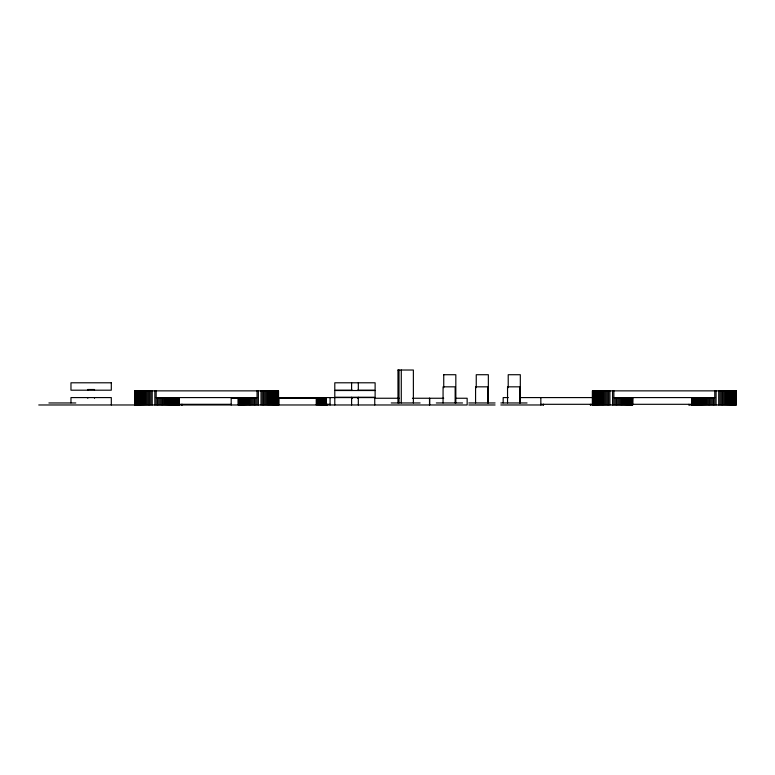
<?xml version="1.0" encoding="UTF-8"?>
<svg xmlns="http://www.w3.org/2000/svg" width="775" height="775" viewBox="0 0 775 775"><rect width="100%" height="100%" fill="white"/><g stroke="black" fill="none" stroke-linecap="round" stroke-linejoin="round"><path stroke-width="1.16" d="M397.982 370.024L413.375 370.024L413.385 402.961M443.755 374.722L455.826 374.722L455.836 402.961M352.325 390.193L334.79 390.193L334.79 382.792L375.119 382.792L375.119 390.193L357.585 390.193M134.676 390.862L278.545 390.862L278.496 404.976M134.724 397.585L135.363 397.585M156.162 397.585L257.058 397.585M277.925 397.585L375.119 397.585M508.332 397.585L503.169 397.585L503.169 402.864M519.637 397.585L592.894 397.585M613.868 397.585L714.763 397.585M735.649 397.585L736.211 397.585M238.729 398.253L231.192 398.253L231.192 404.976M278.07 398.253L326.411 398.253L326.411 404.976M351.598 398.253L352.325 398.253M357.585 398.253L358.321 398.253M399.183 398.253L374.751 398.253L374.751 404.976M412.445 398.253L443.717 398.253M455.903 398.253L467.151 398.253L467.151 404.976L38.75 404.976M48.902 402.961L75.795 402.961M391.249 402.961L420.108 402.961M436.335 402.961L462.559 402.961M468.846 402.961L495.07 402.961M500.815 402.961L527.039 402.961M179.354 404.308L231.212 404.308M325.384 404.308L330.082 404.308M540.843 404.308L592.894 404.308M631.635 404.308L691.571 404.308M468.846 404.976L495.07 404.976M500.815 404.976L543.507 404.976L543.498 404.308M590.298 404.976L632.72 404.976L632.72 397.585L632.545 404.976M688.917 404.976L736.25 404.976L736.25 390.862L592.381 390.862L592.381 404.976M736.076 390.862L736.076 404.976M735.863 390.862L735.863 404.976M735.562 390.862L735.562 404.976M735.184 390.862L735.184 404.976M734.719 390.862L734.719 404.976M734.167 390.862L734.167 404.976M733.547 390.862L733.547 404.976M732.85 390.862L732.85 404.976M732.084 390.862L732.084 404.976M731.242 390.862L731.242 404.976M730.341 390.862L730.341 404.976M729.382 390.862L729.382 404.976M728.355 390.862L728.355 404.976M727.289 390.862L727.289 404.976M726.165 390.862L726.165 404.976M725.003 390.862L725.003 404.976M723.802 390.862L723.802 404.976M722.562 390.862L722.562 404.976M721.302 390.862L721.302 404.976M720.014 390.862L720.014 404.976M718.716 390.862L718.716 404.976M716.081 390.862L716.081 404.976M714.763 390.862L714.763 404.976M713.446 397.585L713.446 404.976M712.148 397.585L712.148 404.976M710.859 397.585L710.859 404.976M709.6 397.585L709.6 404.976M708.36 397.585L708.36 404.976M707.158 397.585L707.158 404.976M705.996 397.585L705.996 404.976M704.882 397.585L704.882 404.976M703.807 397.585L703.807 404.976M702.78 397.585L702.78 404.976M701.821 397.585L701.821 404.976M700.92 397.585L700.92 404.976M700.077 397.585L700.077 404.976M699.312 397.585L699.312 404.976M698.614 397.585L698.614 404.976M697.994 397.585L697.994 404.976M697.452 397.585L697.452 404.976M696.987 397.585L696.987 404.976M696.599 397.585L696.599 404.976M696.299 397.585L696.299 404.976M696.086 397.585L696.047 404.976M695.96 397.585L695.911 404.976M695.747 397.585L695.747 404.976M695.533 397.585L695.533 404.976M695.398 397.585L695.398 404.976M694.826 397.585L694.826 404.976M693.925 397.585L693.925 404.976M693.083 397.585L693.083 404.976M692.317 397.585L692.317 404.976M691.571 397.585L691.571 404.976M688.917 404.308L689.033 404.976M632.332 397.585L632.332 404.976M632.032 397.585L632.032 404.976M631.654 397.585L631.654 404.976M631.189 397.585L631.189 404.976M630.637 397.585L630.637 404.976M630.017 397.585L630.017 404.976M629.319 397.585L629.319 404.976M628.554 397.585L628.554 404.976M627.711 397.585L627.711 404.976M626.81 397.585L626.81 404.976M625.851 397.585L625.851 404.976M624.834 397.585L624.834 404.976M623.759 397.585L623.759 404.976M622.635 397.585L622.635 404.976M621.472 397.585L621.472 404.976M620.271 397.585L620.271 404.976M619.031 397.585L619.031 404.976M617.772 397.585L617.772 404.976M616.483 397.585L616.483 404.976M615.185 397.585L615.185 404.976M613.868 390.862L613.868 404.976M612.55 390.862L612.55 404.976M609.915 390.862L609.915 404.976M608.617 390.862L608.617 404.976M607.329 390.862L607.329 404.976M606.069 390.862L606.069 404.976M604.839 390.862L604.839 404.976M603.628 390.862L603.628 404.976M602.466 390.862L602.466 404.976M601.352 390.862L601.352 404.976M600.276 390.862L600.276 404.976M599.259 390.862L599.259 404.976M598.29 390.862L598.29 404.976M597.389 390.862L597.389 404.976M596.556 390.862L596.556 404.976M595.781 390.862L595.781 404.976M595.084 390.862L595.084 404.976M594.464 390.862L594.464 404.976M593.921 390.862L593.921 404.976M593.456 390.862L593.456 404.976M593.069 390.862L593.069 404.976M592.768 390.862L592.768 404.976M592.555 390.862L592.555 404.976M590.434 404.308L590.434 404.976M543.372 404.308L543.372 404.976M540.843 397.585L540.843 404.976M520.316 402.961L520.316 374.722L508.226 374.722L508.216 387.665M519.637 402.961L519.637 386.832L507.547 386.832L507.538 402.961M488.347 402.961L488.347 374.722L476.257 374.722L476.247 387.665M487.669 402.961L487.669 386.832L475.579 386.832L475.569 402.961M455.157 402.961L455.157 386.832L443.077 386.832L443.058 402.961M443.736 374.722L443.736 387.665M429.67 398.253L429.67 404.976M429.515 398.253L429.515 404.976M401.285 370.024L401.285 402.961M399.009 370.024L399.009 402.961M397.972 370.024L397.972 402.961M358.321 382.792L358.321 390.522M358.321 397.246L358.321 404.976M351.598 382.792L351.598 390.522M351.598 397.246L351.598 404.976M334.79 397.585L334.79 404.976M330.082 397.585L330.082 404.976M327.428 404.308L327.428 404.976M326.372 398.253L326.256 404.976L326.227 398.253M326.004 398.253L326.043 404.976M325.694 398.253L325.694 404.976M325.306 398.253L325.306 404.976M324.841 398.253L324.841 404.976M324.289 398.253L324.289 404.976M323.659 398.253L323.659 404.976M322.952 398.253L322.952 404.976M322.187 398.253L322.187 404.976M321.344 398.253L321.344 404.976M320.433 398.253L320.433 404.976M319.465 398.253L319.465 404.976M318.438 398.253L318.438 404.976M317.363 398.253L317.363 404.976M316.239 398.253L316.239 404.976M278.932 398.253L278.932 404.976M278.37 390.862L278.37 404.976M278.157 390.862L278.157 404.976M277.857 390.862L277.857 404.976M277.469 390.862L277.469 404.976M277.004 390.862L277.004 404.976M276.462 390.862L276.462 404.976M275.842 390.862L275.842 404.976M275.144 390.862L275.144 404.976M274.379 390.862L274.379 404.976M273.536 390.862L273.536 404.976M272.635 390.862L272.635 404.976M271.676 390.862L271.676 404.976M270.649 390.862L270.649 404.976M269.584 390.862L269.584 404.976M268.46 390.862L268.46 404.976M267.298 390.862L267.298 404.976M266.096 390.862L266.096 404.976M264.856 390.862L264.856 404.976M263.597 390.862L263.597 404.976M262.308 390.862L262.308 404.976M261.01 390.862L261.01 404.976M258.375 390.862L258.375 404.976M257.058 390.862L257.058 404.976M255.74 397.585L255.74 404.976M254.442 397.585L254.442 404.976M253.154 397.585L253.154 404.976M251.894 397.585L251.894 404.976M250.654 397.585L250.654 404.976M249.453 397.585L249.453 404.976M248.291 397.585L248.291 404.976M247.167 397.585L247.167 404.976M246.101 397.585L246.101 404.976M245.074 397.585L245.074 404.976M244.115 397.585L244.115 404.976M243.214 397.585L243.214 404.976M242.372 397.585L242.372 404.976M241.606 397.585L241.606 404.976M240.909 397.585L240.909 404.976M240.289 397.585L240.289 404.976M239.746 397.585L239.746 404.976M239.281 397.585L239.281 404.976M238.894 397.585L238.894 404.976M238.593 397.585L238.593 404.976M238.38 397.585L238.38 404.976M238.206 397.585L238.254 404.976M182.009 404.308L182.009 404.976M181.902 404.308L181.902 404.976M178.608 397.585L178.608 404.976M177.843 397.585L177.843 404.976M177 397.585L177 404.976M176.099 397.585L176.099 404.976M175.528 397.585L175.567 404.976M175.402 397.585L175.402 404.976M175.179 397.585L175.179 404.976M174.976 397.585L175.014 404.976M174.879 397.585L174.84 404.976M174.627 397.585L174.627 404.976M174.327 397.585L174.327 404.976M173.949 397.585L173.949 404.976M173.484 397.585L173.484 404.976M172.932 397.585L172.932 404.976M172.312 397.585L172.312 404.976M171.614 397.585L171.614 404.976M170.849 397.585L170.849 404.976M170.006 397.585L170.006 404.976M169.105 397.585L169.105 404.976M168.146 397.585L168.146 404.976M167.129 397.585L167.129 404.976M166.053 397.585L166.053 404.976M164.93 397.585L164.93 404.976M163.767 397.585L163.767 404.976M162.566 397.585L162.566 404.976M161.326 397.585L161.326 404.976M160.067 397.585L160.067 404.976M158.778 397.585L158.778 404.976M157.48 397.585L157.48 404.976M156.162 390.862L156.162 404.976M154.845 390.862L154.845 404.976M152.21 390.862L152.21 404.976M150.912 390.862L150.912 404.976M149.623 390.862L149.623 404.976M148.364 390.862L148.364 404.976M147.124 390.862L147.124 404.976M145.923 390.862L145.923 404.976M144.76 390.862L144.76 404.976M143.646 390.862L143.646 404.976M142.571 390.862L142.571 404.976M141.544 390.862L141.544 404.976M140.585 390.862L140.585 404.976M139.684 390.862L139.684 404.976M138.851 390.862L138.851 404.976M138.076 390.862L138.076 404.976M137.378 390.862L137.378 404.976M136.758 390.862L136.758 404.976M136.216 390.862L136.216 404.976M135.751 390.862L135.751 404.976M135.363 390.862L135.363 404.976M135.237 390.862L135.237 404.976M135.063 390.862L135.063 404.976M134.85 390.862L134.85 404.976M134.724 390.862L134.724 404.976M111.309 404.976L111.309 397.585L70.971 397.585L70.971 402.864M94.502 390.193L94.502 389.515L87.778 389.515L87.778 390.193M94.502 397.585L94.502 398.253M87.778 397.585L87.778 398.253M111.309 382.792L70.971 382.792L70.971 390.193L111.309 390.193L111.309 382.792M375.119 390.522L334.79 390.522L334.79 397.246L375.119 397.246L375.119 390.522M179.354 404.976L179.354 397.585L179.306 404.976"/></g></svg>
